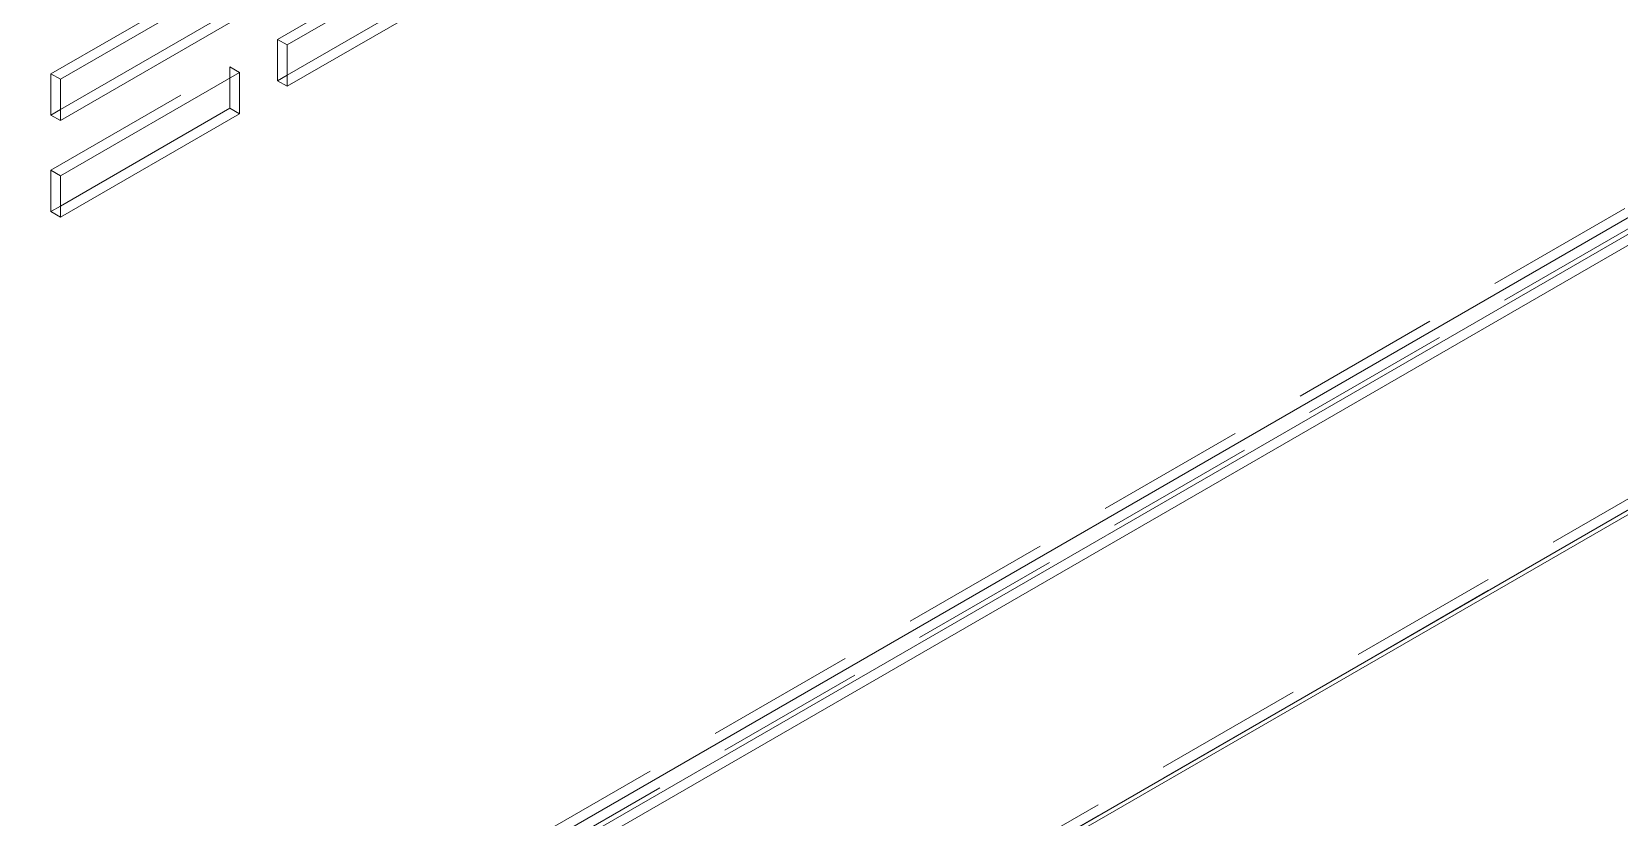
# Model space of a CAD drawing. Header units: millimetres. Extents: x 1 to 4201, y 2 to 2972.
# Drawn here: x 3232.2 to 3366.5, y 1471.8 to 1538.3 of the extents above; entities that cross this region are included whole.
import ezdxf

# ---------------------------------------------------------------- set-up
doc = ezdxf.new("R2010")
doc.units = ezdxf.units.MM
doc.header["$LTSCALE"] = 10
doc.linetypes.add('HIDDEN', pattern=[1.905, 1.27, -0.635])

msp = doc.modelspace()

# ---------------------------------------------------------------- linework, layer by layer
at = {"color": 7, "linetype": 'Continuous', "lineweight": 15}
for p, q in [((3912.821, 1836.088), (3129.953, 1384.148)), ((3913.629, 1835.621), (3130.761, 1383.681)), ((3109.346, 1373.647), (3892.214, 1825.588)), ((3130.524, 1360.761), (3913.393, 1812.702)), ((3130.761, 1361.285), (3913.629, 1813.225)), ((3253.798, 1537.175), (3268.95, 1545.922)), ((3234.605, 1534.261), (3249.757, 1543.008)), ((3268.142, 1542.89), (3253.798, 1534.609)), ((3268.95, 1542.423), (3253.798, 1533.676)), ((3248.949, 1539.975), (3234.605, 1531.694)), ((3249.757, 1539.509), (3234.605, 1530.761)), ((3253.798, 1533.676), (3253.798, 1537.175)), ((3234.605, 1526.095), (3249.757, 1534.843)), ((3248.949, 1534.376), (3248.949, 1531.81)), ((3249.757, 1534.843), (3249.757, 1531.343)), ((3234.605, 1530.761), (3234.605, 1534.261)), ((3248.949, 1531.81), (3234.605, 1523.529)), ((3249.757, 1531.343), (3248.949, 1531.81)), ((3249.757, 1531.343), (3234.605, 1522.596)), ((3234.605, 1522.596), (3234.605, 1526.095))]:
    msp.add_line(p, q, dxfattribs=at)
at = {"color": 7, "linetype": 'HIDDEN', "lineweight": 0}
for p, q in [((3108.538, 1374.114), (3891.406, 1826.054)), ((3109.346, 1372.714), (3892.214, 1824.654)), ((3129.953, 1361.751), (3912.821, 1813.691)), ((3129.953, 1360.818), (3912.821, 1812.758)), ((3252.99, 1537.642), (3268.142, 1546.389)), ((3233.797, 1534.727), (3248.949, 1543.475)), ((3252.99, 1534.142), (3252.99, 1537.642)), ((3253.798, 1537.175), (3252.99, 1537.642)), ((3233.797, 1526.562), (3248.949, 1535.309)), ((3233.797, 1531.228), (3233.797, 1534.727)), ((3234.605, 1534.261), (3233.797, 1534.727)), ((3249.757, 1534.843), (3248.949, 1535.309)), ((3248.949, 1535.309), (3248.949, 1534.376)), ((3253.798, 1534.609), (3252.99, 1534.142)), ((3253.798, 1533.676), (3252.99, 1534.142)), ((3234.605, 1531.694), (3233.797, 1531.228)), ((3234.605, 1530.761), (3233.797, 1531.228)), ((3233.797, 1523.062), (3233.797, 1526.562)), ((3234.605, 1526.095), (3233.797, 1526.562)), ((3234.605, 1523.529), (3233.797, 1523.062)), ((3234.605, 1522.596), (3233.797, 1523.062))]:
    msp.add_line(p, q, dxfattribs=at)

doc.saveas('drawing.dxf')
